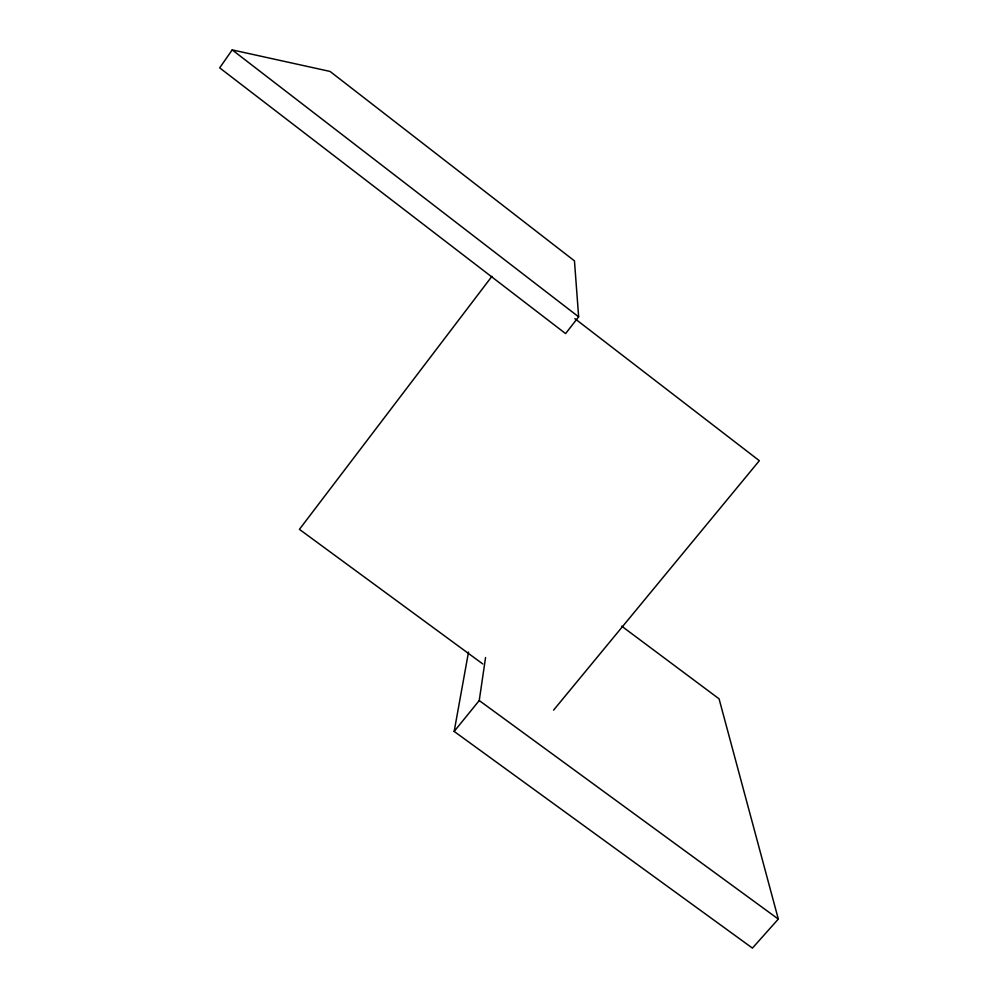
<?xml version="1.0" encoding="UTF-8"?>
<svg xmlns="http://www.w3.org/2000/svg" width="998" height="998" viewBox="0 0 998 998"><rect width="100%" height="100%" fill="white"/><g stroke="black" fill="none" stroke-linecap="round" stroke-linejoin="round"><path stroke-width="1.5" d="M621.729 626.195L719.071 698.837L778.315 919.083L752.43 948.1L454.165 731.434L479.24 700.534L485.564 657.532M454.165 731.434L468.511 652.081M232.21 49.9L219.685 67.864L565.592 333.594L578.64 316.84L574.461 260.877L330.051 71.432L232.21 49.9L578.64 316.84M491.902 276.371L299.425 529.352L482.783 663.957M553.566 710.139L759.341 460.702L574.848 318.612M479.24 700.534L778.315 919.083"/></g></svg>
